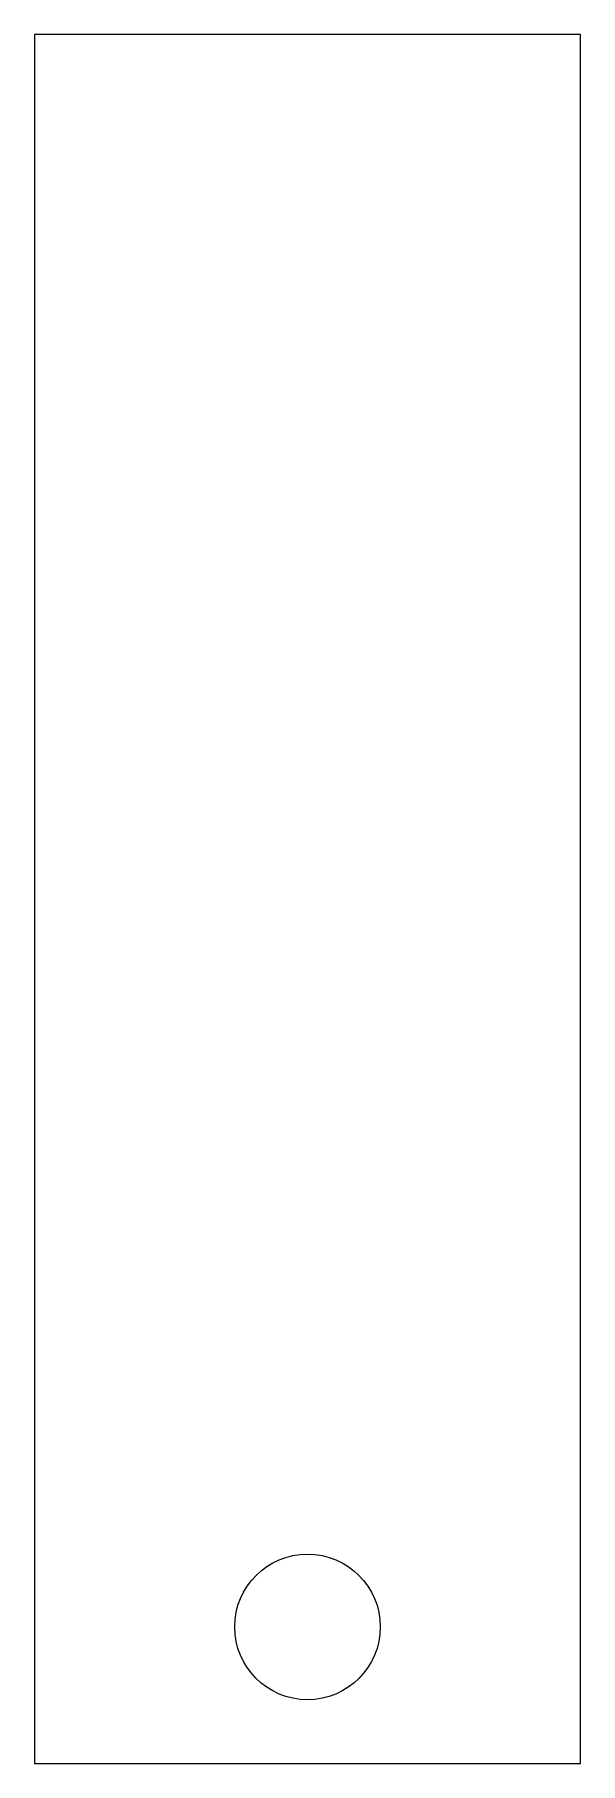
# Model space of a CAD drawing. Header units: millimetres. Extents: x 0 to 1313252738, y -131 to 560100888.
# Drawn here: x 1313241940 to 1313242540, y 559973867 to 559975767 of the extents above; entities that cross this region are included whole.
import ezdxf

# ---------------------------------------------------------------- set-up
doc = ezdxf.new("R2010")
doc.units = ezdxf.units.MM
doc.layers.add('BODY', color=7, linetype='Continuous')

msp = doc.modelspace()

# ---------------------------------------------------------------- linework, layer by layer
at = {"layer": 'BODY'}
for p, q in [((1313242539.675, 559975767.428), (1313241939.675, 559975767.428)), ((1313241939.675, 559975767.428), (1313241939.675, 559973867.428)), ((1313242539.675, 559973867.428), (1313242539.675, 559975767.428)), ((1313241939.675, 559973867.428), (1313242539.675, 559973867.428))]:
    msp.add_line(p, q, dxfattribs=at)
msp.add_circle((1313242239.675, 559974017.428), 80, dxfattribs=at)

doc.saveas('drawing.dxf')
